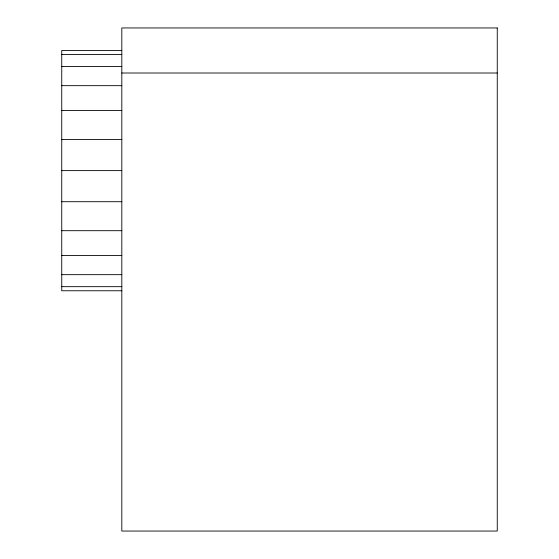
<?xml version="1.0" encoding="UTF-8"?>
<svg xmlns="http://www.w3.org/2000/svg" width="559" height="559" viewBox="0 0 559 559"><rect width="100%" height="100%" fill="white"/><g stroke="black" fill="none" stroke-linecap="round" stroke-linejoin="round"><path stroke-width="0.84" d="M121.813 50.478L61.742 50.478L61.742 290.764L121.813 290.764M61.742 54.572L121.813 54.572M61.742 66.57L121.813 66.57M121.813 73.005L497.258 73.005M61.742 85.667L121.813 85.667M61.742 110.549L121.813 110.549M61.742 139.526L121.813 139.526M61.742 170.621L121.813 170.621M61.742 201.715L121.813 201.715M61.742 230.692L121.813 230.692M61.742 255.575L121.813 255.575M61.742 274.665L121.813 274.665M61.742 286.669L121.813 286.669M497.258 27.95L121.813 27.95L121.813 531.05L497.258 531.05L497.258 27.95"/></g></svg>
